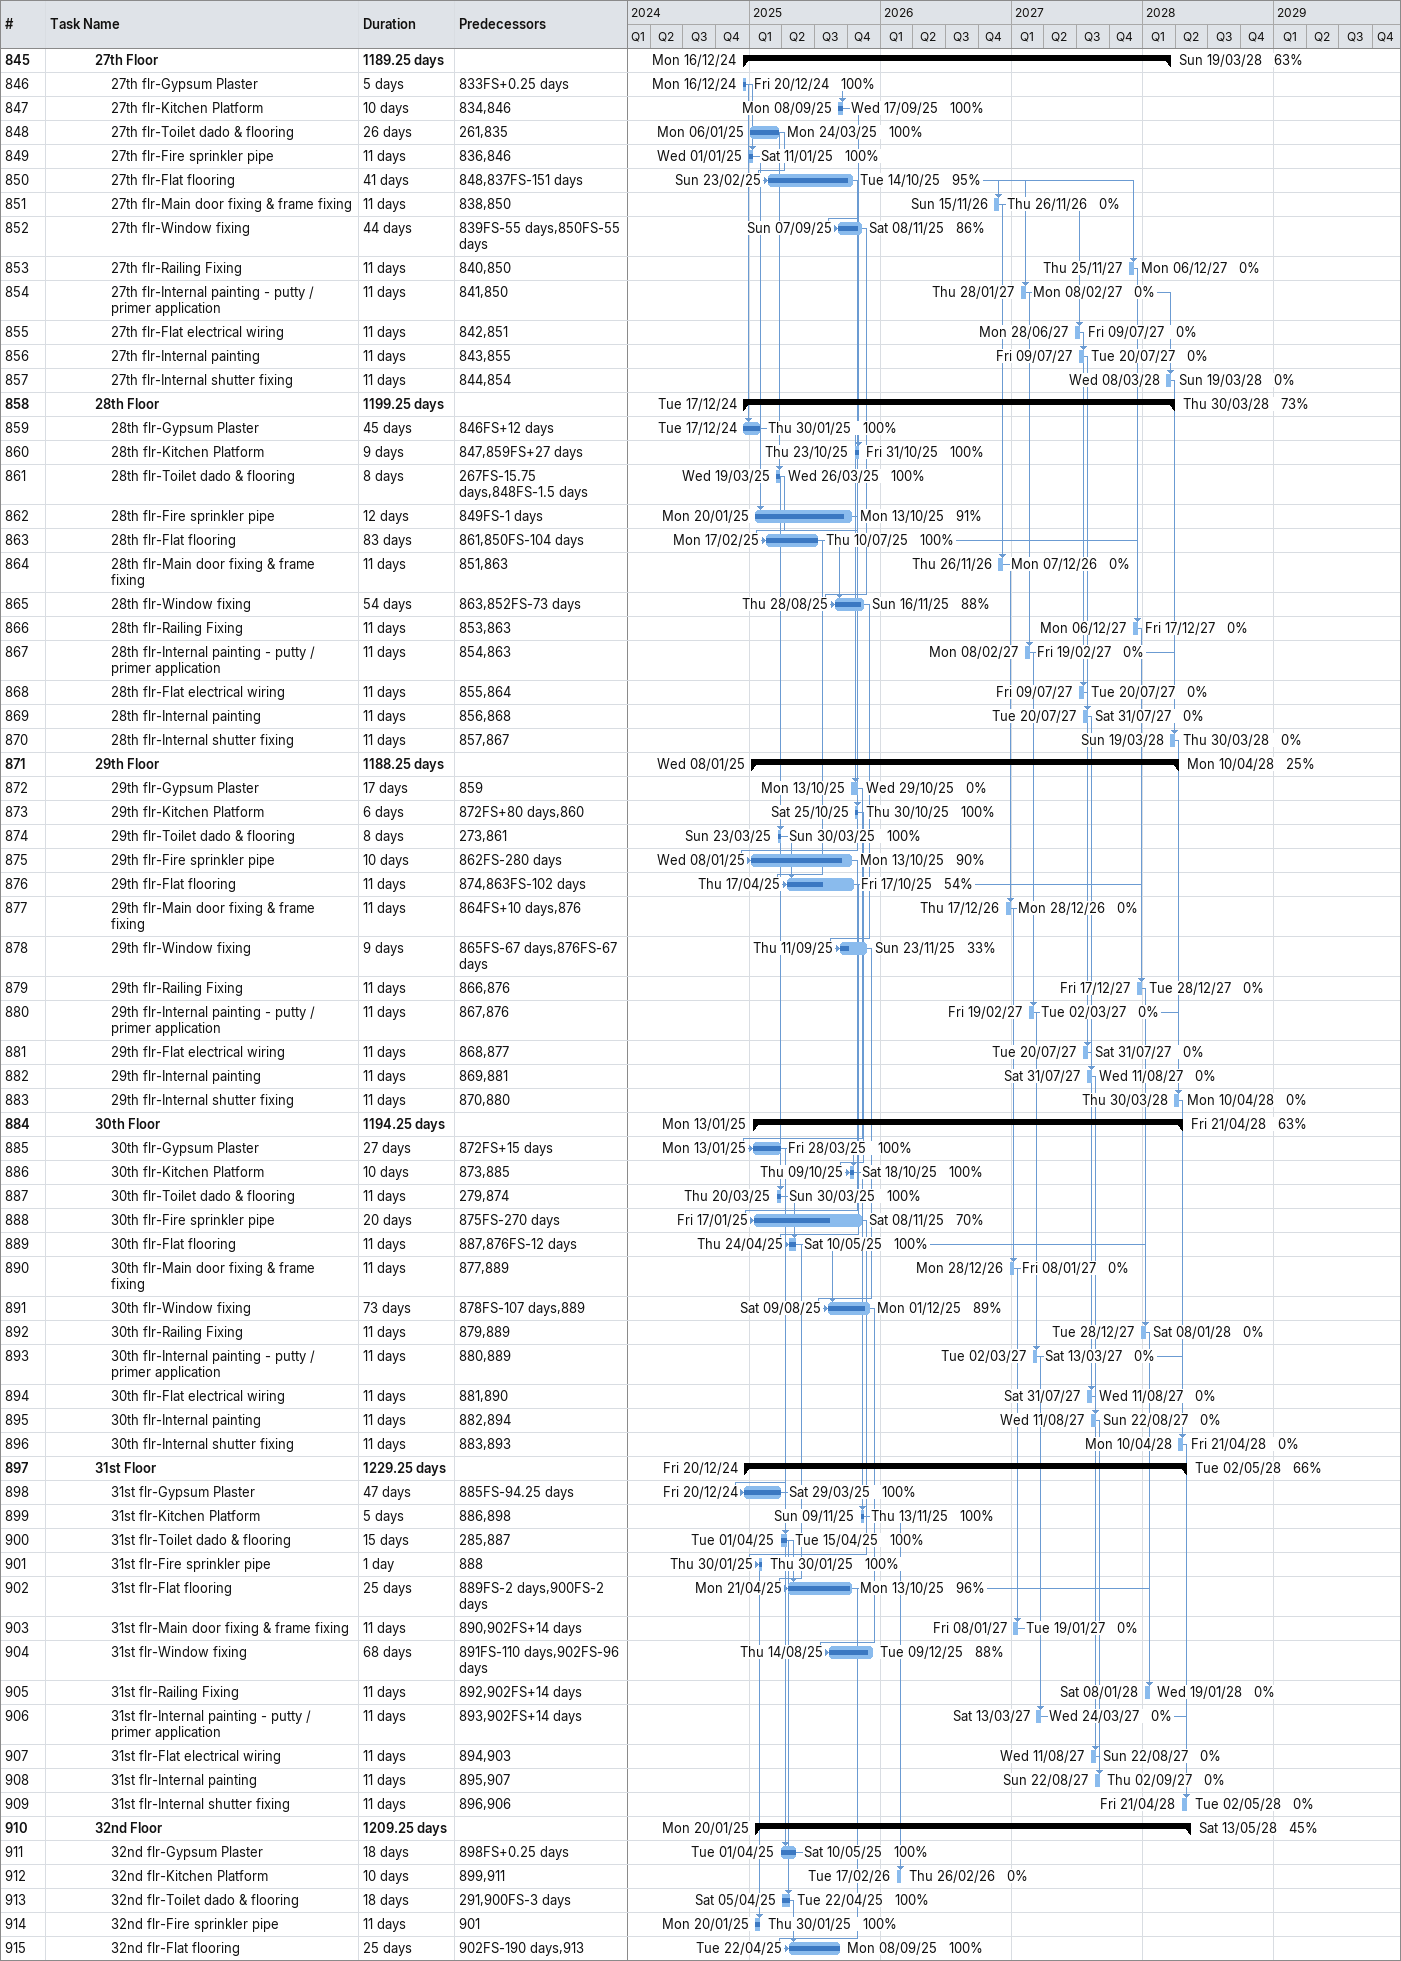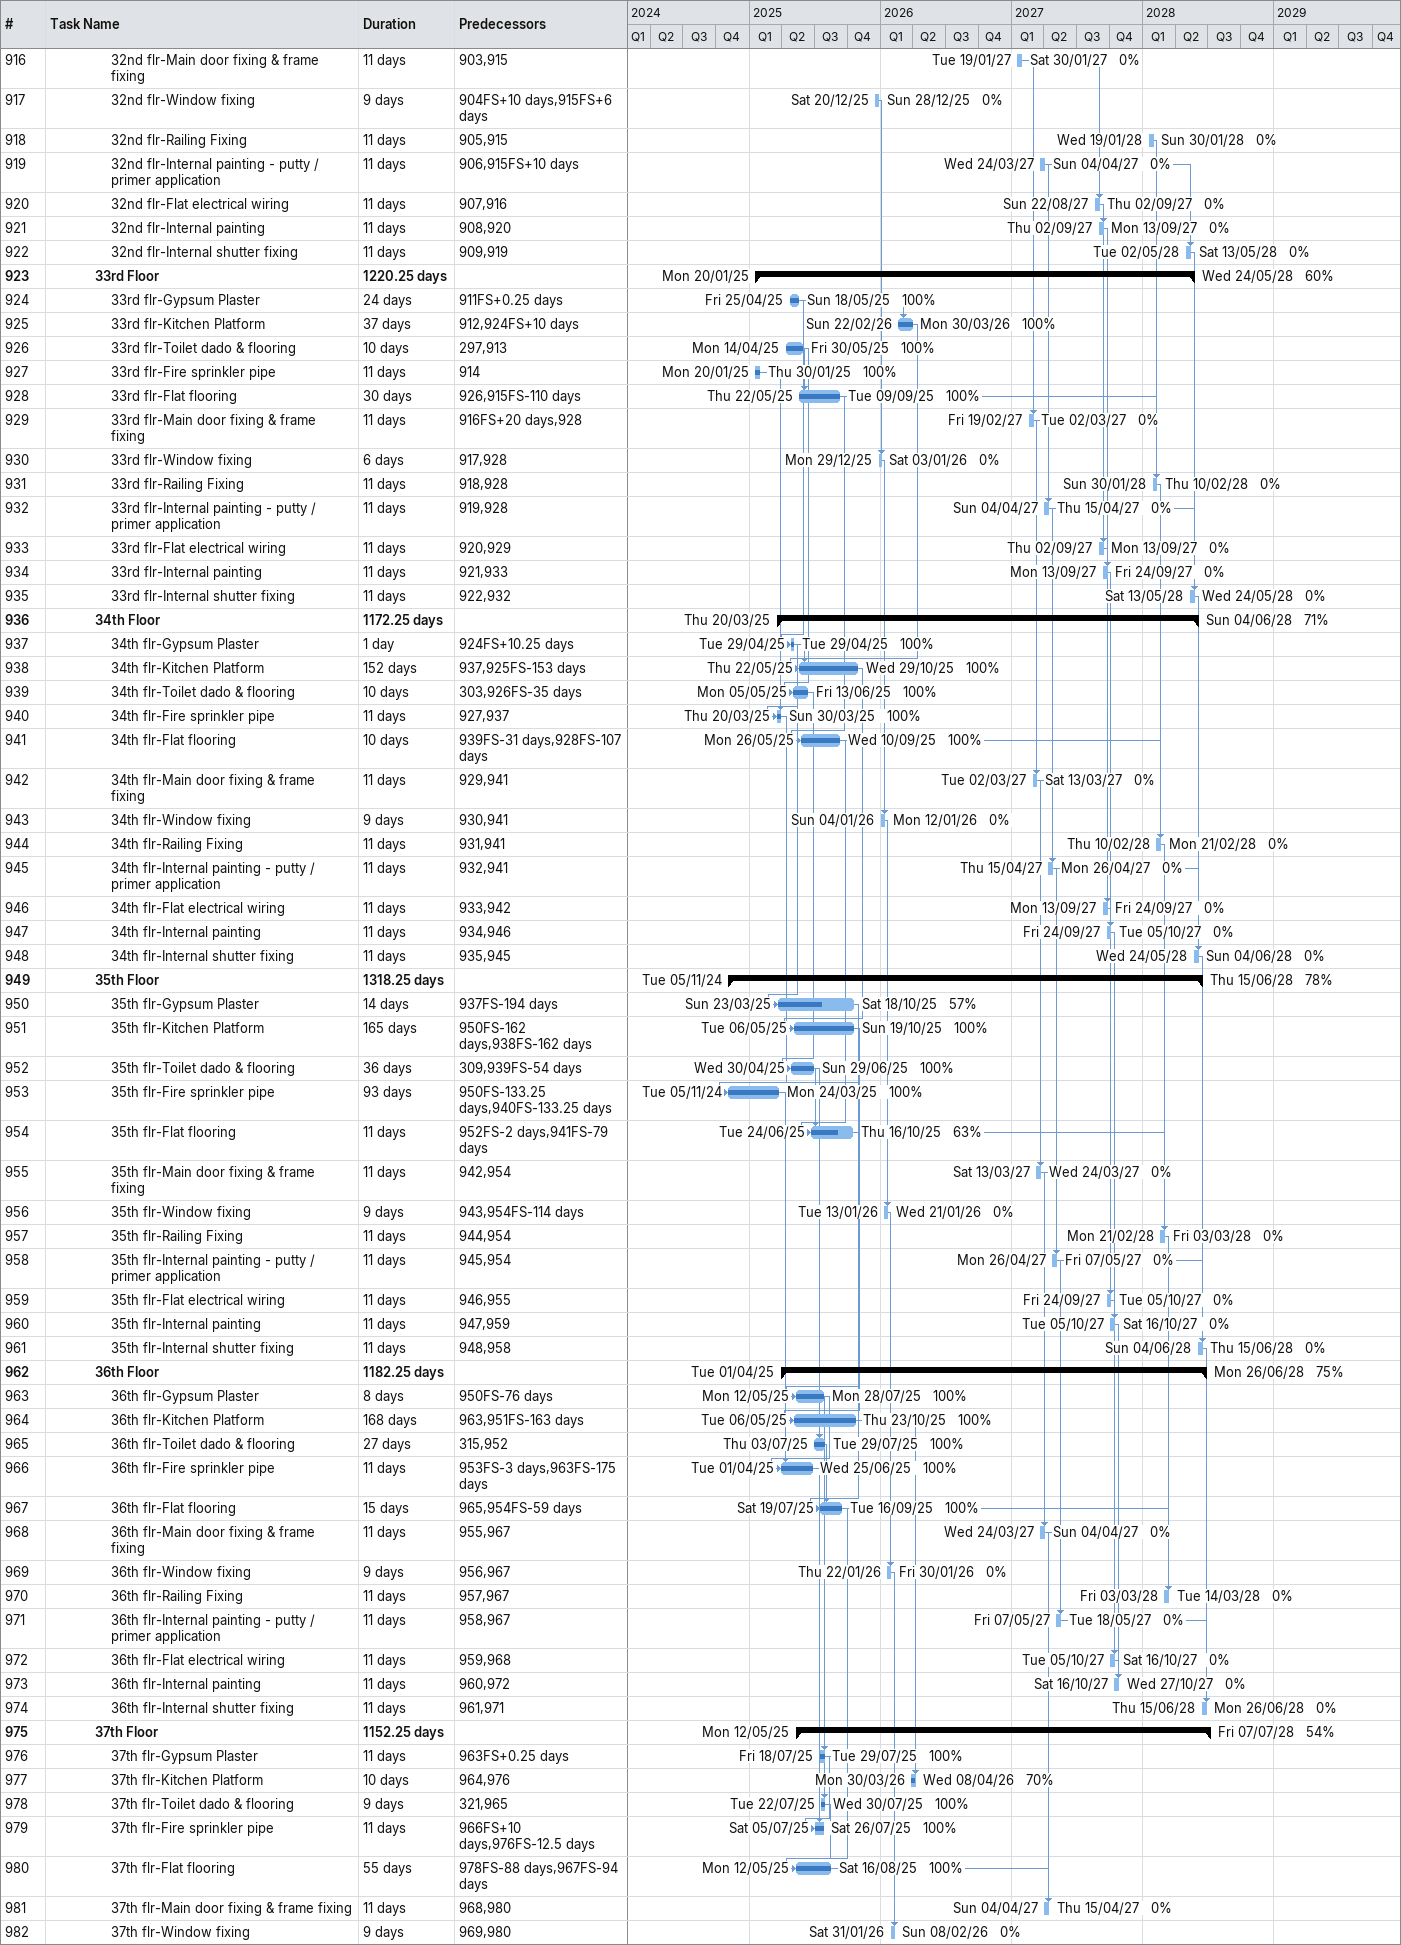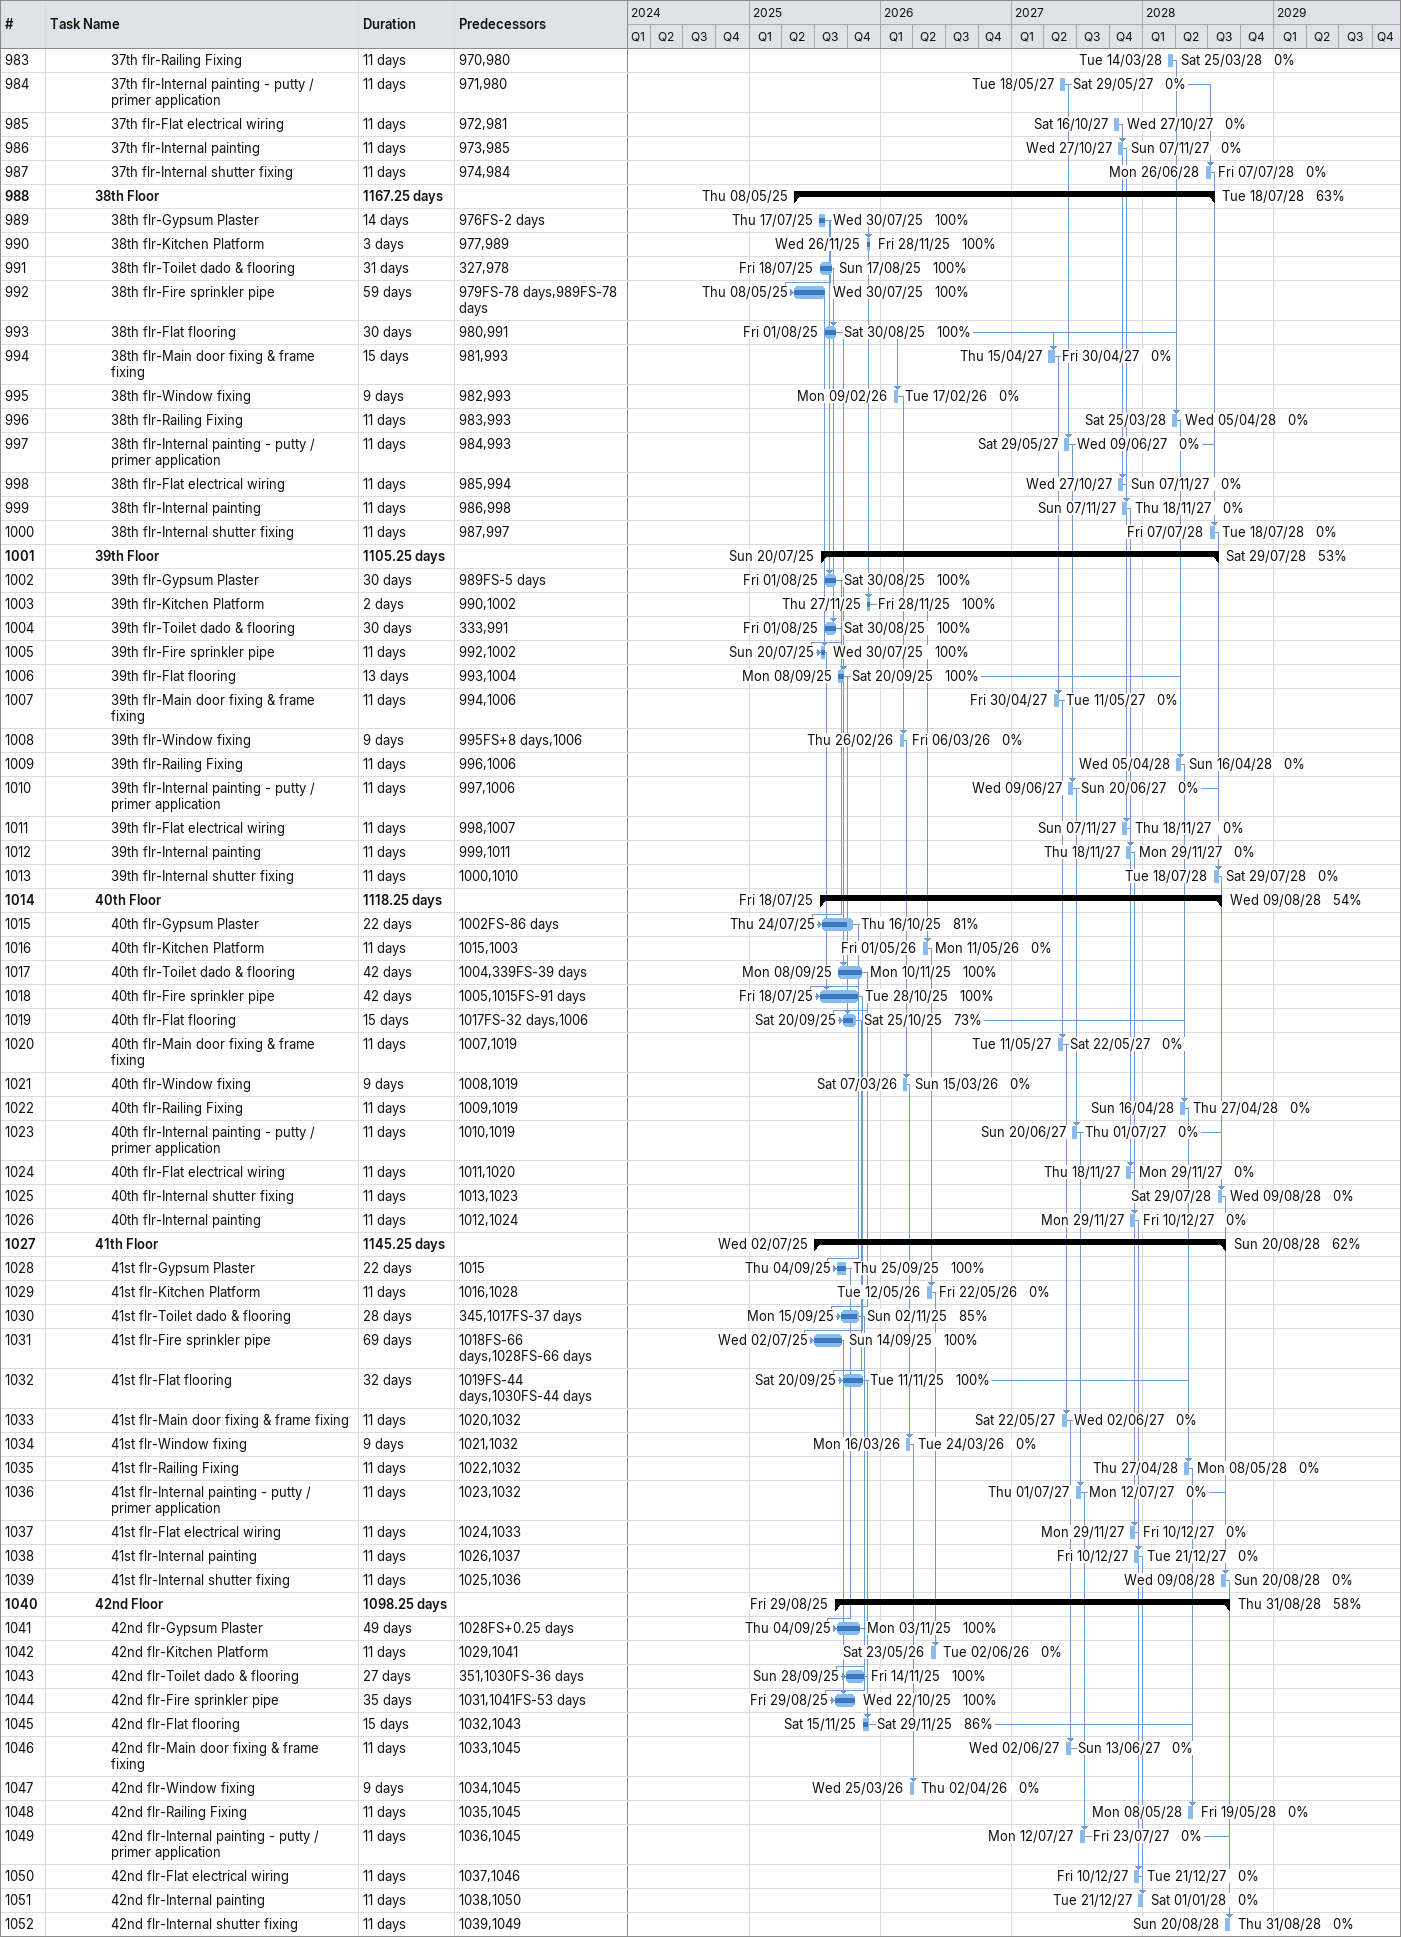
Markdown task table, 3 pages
| ID | Level | Task | Duration | Start | Finish | Predecessors | % complete |
|---|---|---|---|---|---|---|---|
| 845 | 4 | **27th Floor** | 1189.25d | 2024-12-16 | 2028-03-19 |  | 63 |
| 846 | 5 | 27th flr-Gypsum Plaster | 5d | 2024-12-16 | 2024-12-20 | 833FS+0.25d | 100 |
| 847 | 5 | 27th flr-Kitchen Platform | 10d | 2025-09-08 | 2025-09-17 | 834, 846 | 100 |
| 848 | 5 | 27th flr-Toilet dado & flooring | 26d | 2025-01-06 | 2025-03-24 | 261, 835 | 100 |
| 849 | 5 | 27th flr-Fire sprinkler pipe | 11d | 2025-01-01 | 2025-01-11 | 836, 846 | 100 |
| 850 | 5 | 27th flr-Flat flooring | 41d | 2025-02-23 | 2025-10-14 | 848, 837FS-151d | 95 |
| 851 | 5 | 27th flr-Main door fixing & frame fixing | 11d | 2026-11-15 | 2026-11-26 | 838, 850 | 0 |
| 852 | 5 | 27th flr-Window fixing | 44d | 2025-09-07 | 2025-11-08 | 839FS-55d, 850FS-55d | 86 |
| 853 | 5 | 27th flr-Railing Fixing | 11d | 2027-11-25 | 2027-12-06 | 840, 850 | 0 |
| 854 | 5 | 27th flr-Internal painting - putty / primer application | 11d | 2027-01-28 | 2027-02-08 | 841, 850 | 0 |
| 855 | 5 | 27th flr-Flat electrical wiring | 11d | 2027-06-28 | 2027-07-09 | 842, 851 | 0 |
| 856 | 5 | 27th flr-Internal painting | 11d | 2027-07-09 | 2027-07-20 | 843, 855 | 0 |
| 857 | 5 | 27th flr-Internal shutter fixing | 11d | 2028-03-08 | 2028-03-19 | 844, 854 | 0 |
| 858 | 4 | **28th Floor** | 1199.25d | 2024-12-17 | 2028-03-30 |  | 73 |
| 859 | 5 | 28th flr-Gypsum Plaster | 45d | 2024-12-17 | 2025-01-30 | 846FS+12d | 100 |
| 860 | 5 | 28th flr-Kitchen Platform | 9d | 2025-10-23 | 2025-10-31 | 847, 859FS+27d | 100 |
| 861 | 5 | 28th flr-Toilet dado & flooring | 8d | 2025-03-19 | 2025-03-26 | 267FS-15.75d, 848FS-1.5d | 100 |
| 862 | 5 | 28th flr-Fire sprinkler pipe | 12d | 2025-01-20 | 2025-10-13 | 849FS-1d | 91 |
| 863 | 5 | 28th flr-Flat flooring | 83d | 2025-02-17 | 2025-07-10 | 861, 850FS-104d | 100 |
| 864 | 5 | 28th flr-Main door fixing & frame fixing | 11d | 2026-11-26 | 2026-12-07 | 851, 863 | 0 |
| 865 | 5 | 28th flr-Window fixing | 54d | 2025-08-28 | 2025-11-16 | 863, 852FS-73d | 88 |
| 866 | 5 | 28th flr-Railing Fixing | 11d | 2027-12-06 | 2027-12-17 | 853, 863 | 0 |
| 867 | 5 | 28th flr-Internal painting - putty / primer application | 11d | 2027-02-08 | 2027-02-19 | 854, 863 | 0 |
| 868 | 5 | 28th flr-Flat electrical wiring | 11d | 2027-07-09 | 2027-07-20 | 855, 864 | 0 |
| 869 | 5 | 28th flr-Internal painting | 11d | 2027-07-20 | 2027-07-31 | 856, 868 | 0 |
| 870 | 5 | 28th flr-Internal shutter fixing | 11d | 2028-03-19 | 2028-03-30 | 857, 867 | 0 |
| 871 | 4 | **29th Floor** | 1188.25d | 2025-01-08 | 2028-04-10 |  | 25 |
| 872 | 5 | 29th flr-Gypsum Plaster | 17d | 2025-10-13 | 2025-10-29 | 859 | 0 |
| 873 | 5 | 29th flr-Kitchen Platform | 6d | 2025-10-25 | 2025-10-30 | 872FS+80d, 860 | 100 |
| 874 | 5 | 29th flr-Toilet dado & flooring | 8d | 2025-03-23 | 2025-03-30 | 273, 861 | 100 |
| 875 | 5 | 29th flr-Fire sprinkler pipe | 10d | 2025-01-08 | 2025-10-13 | 862FS-280d | 90 |
| 876 | 5 | 29th flr-Flat flooring | 11d | 2025-04-17 | 2025-10-17 | 874, 863FS-102d | 54 |
| 877 | 5 | 29th flr-Main door fixing & frame fixing | 11d | 2026-12-17 | 2026-12-28 | 864FS+10d, 876 | 0 |
| 878 | 5 | 29th flr-Window fixing | 9d | 2025-09-11 | 2025-11-23 | 865FS-67d, 876FS-67d | 33 |
| 879 | 5 | 29th flr-Railing Fixing | 11d | 2027-12-17 | 2027-12-28 | 866, 876 | 0 |
| 880 | 5 | 29th flr-Internal painting - putty / primer application | 11d | 2027-02-19 | 2027-03-02 | 867, 876 | 0 |
| 881 | 5 | 29th flr-Flat electrical wiring | 11d | 2027-07-20 | 2027-07-31 | 868, 877 | 0 |
| 882 | 5 | 29th flr-Internal painting | 11d | 2027-07-31 | 2027-08-11 | 869, 881 | 0 |
| 883 | 5 | 29th flr-Internal shutter fixing | 11d | 2028-03-30 | 2028-04-10 | 870, 880 | 0 |
| 884 | 4 | **30th Floor** | 1194.25d | 2025-01-13 | 2028-04-21 |  | 63 |
| 885 | 5 | 30th flr-Gypsum Plaster | 27d | 2025-01-13 | 2025-03-28 | 872FS+15d | 100 |
| 886 | 5 | 30th flr-Kitchen Platform | 10d | 2025-10-09 | 2025-10-18 | 873, 885 | 100 |
| 887 | 5 | 30th flr-Toilet dado & flooring | 11d | 2025-03-20 | 2025-03-30 | 279, 874 | 100 |
| 888 | 5 | 30th flr-Fire sprinkler pipe | 20d | 2025-01-17 | 2025-11-08 | 875FS-270d | 70 |
| 889 | 5 | 30th flr-Flat flooring | 11d | 2025-04-24 | 2025-05-10 | 887, 876FS-12d | 100 |
| 890 | 5 | 30th flr-Main door fixing & frame fixing | 11d | 2026-12-28 | 2027-01-08 | 877, 889 | 0 |
| 891 | 5 | 30th flr-Window fixing | 73d | 2025-08-09 | 2025-12-01 | 878FS-107d, 889 | 89 |
| 892 | 5 | 30th flr-Railing Fixing | 11d | 2027-12-28 | 2028-01-08 | 879, 889 | 0 |
| 893 | 5 | 30th flr-Internal painting - putty / primer application | 11d | 2027-03-02 | 2027-03-13 | 880, 889 | 0 |
| 894 | 5 | 30th flr-Flat electrical wiring | 11d | 2027-07-31 | 2027-08-11 | 881, 890 | 0 |
| 895 | 5 | 30th flr-Internal painting | 11d | 2027-08-11 | 2027-08-22 | 882, 894 | 0 |
| 896 | 5 | 30th flr-Internal shutter fixing | 11d | 2028-04-10 | 2028-04-21 | 883, 893 | 0 |
| 897 | 4 | **31st Floor** | 1229.25d | 2024-12-20 | 2028-05-02 |  | 66 |
| 898 | 5 | 31st flr-Gypsum Plaster | 47d | 2024-12-20 | 2025-03-29 | 885FS-94.25d | 100 |
| 899 | 5 | 31st flr-Kitchen Platform | 5d | 2025-11-09 | 2025-11-13 | 886, 898 | 100 |
| 900 | 5 | 31st flr-Toilet dado & flooring | 15d | 2025-04-01 | 2025-04-15 | 285, 887 | 100 |
| 901 | 5 | 31st flr-Fire sprinkler pipe | 1d | 2025-01-30 | 2025-01-30 | 888 | 100 |
| 902 | 5 | 31st flr-Flat flooring | 25d | 2025-04-21 | 2025-10-13 | 889FS-2d, 900FS-2d | 96 |
| 903 | 5 | 31st flr-Main door fixing & frame fixing | 11d | 2027-01-08 | 2027-01-19 | 890, 902FS+14d | 0 |
| 904 | 5 | 31st flr-Window fixing | 68d | 2025-08-14 | 2025-12-09 | 891FS-110d, 902FS-96d | 88 |
| 905 | 5 | 31st flr-Railing Fixing | 11d | 2028-01-08 | 2028-01-19 | 892, 902FS+14d | 0 |
| 906 | 5 | 31st flr-Internal painting - putty / primer application | 11d | 2027-03-13 | 2027-03-24 | 893, 902FS+14d | 0 |
| 907 | 5 | 31st flr-Flat electrical wiring | 11d | 2027-08-11 | 2027-08-22 | 894, 903 | 0 |
| 908 | 5 | 31st flr-Internal painting | 11d | 2027-08-22 | 2027-09-02 | 895, 907 | 0 |
| 909 | 5 | 31st flr-Internal shutter fixing | 11d | 2028-04-21 | 2028-05-02 | 896, 906 | 0 |
| 910 | 4 | **32nd Floor** | 1209.25d | 2025-01-20 | 2028-05-13 |  | 45 |
| 911 | 5 | 32nd flr-Gypsum Plaster | 18d | 2025-04-01 | 2025-05-10 | 898FS+0.25d | 100 |
| 912 | 5 | 32nd flr-Kitchen Platform | 10d | 2026-02-17 | 2026-02-26 | 899, 911 | 0 |
| 913 | 5 | 32nd flr-Toilet dado & flooring | 18d | 2025-04-05 | 2025-04-22 | 291, 900FS-3d | 100 |
| 914 | 5 | 32nd flr-Fire sprinkler pipe | 11d | 2025-01-20 | 2025-01-30 | 901 | 100 |
| 915 | 5 | 32nd flr-Flat flooring | 25d | 2025-04-22 | 2025-09-08 | 902FS-190d, 913 | 100 |
| 916 | 5 | 32nd flr-Main door fixing & frame fixing | 11d | 2027-01-19 | 2027-01-30 | 903, 915 | 0 |
| 917 | 5 | 32nd flr-Window fixing | 9d | 2025-12-20 | 2025-12-28 | 904FS+10d, 915FS+6d | 0 |
| 918 | 5 | 32nd flr-Railing Fixing | 11d | 2028-01-19 | 2028-01-30 | 905, 915 | 0 |
| 919 | 5 | 32nd flr-Internal painting - putty / primer application | 11d | 2027-03-24 | 2027-04-04 | 906, 915FS+10d | 0 |
| 920 | 5 | 32nd flr-Flat electrical wiring | 11d | 2027-08-22 | 2027-09-02 | 907, 916 | 0 |
| 921 | 5 | 32nd flr-Internal painting | 11d | 2027-09-02 | 2027-09-13 | 908, 920 | 0 |
| 922 | 5 | 32nd flr-Internal shutter fixing | 11d | 2028-05-02 | 2028-05-13 | 909, 919 | 0 |
| 923 | 4 | **33rd Floor** | 1220.25d | 2025-01-20 | 2028-05-24 |  | 60 |
| 924 | 5 | 33rd flr-Gypsum Plaster | 24d | 2025-04-25 | 2025-05-18 | 911FS+0.25d | 100 |
| 925 | 5 | 33rd flr-Kitchen Platform | 37d | 2026-02-22 | 2026-03-30 | 912, 924FS+10d | 100 |
| 926 | 5 | 33rd flr-Toilet dado & flooring | 10d | 2025-04-14 | 2025-05-30 | 297, 913 | 100 |
| 927 | 5 | 33rd flr-Fire sprinkler pipe | 11d | 2025-01-20 | 2025-01-30 | 914 | 100 |
| 928 | 5 | 33rd flr-Flat flooring | 30d | 2025-05-22 | 2025-09-09 | 926, 915FS-110d | 100 |
| 929 | 5 | 33rd flr-Main door fixing & frame fixing | 11d | 2027-02-19 | 2027-03-02 | 916FS+20d, 928 | 0 |
| 930 | 5 | 33rd flr-Window fixing | 6d | 2025-12-29 | 2026-01-03 | 917, 928 | 0 |
| 931 | 5 | 33rd flr-Railing Fixing | 11d | 2028-01-30 | 2028-02-10 | 918, 928 | 0 |
| 932 | 5 | 33rd flr-Internal painting - putty / primer application | 11d | 2027-04-04 | 2027-04-15 | 919, 928 | 0 |
| 933 | 5 | 33rd flr-Flat electrical wiring | 11d | 2027-09-02 | 2027-09-13 | 920, 929 | 0 |
| 934 | 5 | 33rd flr-Internal painting | 11d | 2027-09-13 | 2027-09-24 | 921, 933 | 0 |
| 935 | 5 | 33rd flr-Internal shutter fixing | 11d | 2028-05-13 | 2028-05-24 | 922, 932 | 0 |
| 936 | 4 | **34th Floor** | 1172.25d | 2025-03-20 | 2028-06-04 |  | 71 |
| 937 | 5 | 34th flr-Gypsum Plaster | 1d | 2025-04-29 | 2025-04-29 | 924FS+10.25d | 100 |
| 938 | 5 | 34th flr-Kitchen Platform | 152d | 2025-05-22 | 2025-10-29 | 937, 925FS-153d | 100 |
| 939 | 5 | 34th flr-Toilet dado & flooring | 10d | 2025-05-05 | 2025-06-13 | 303, 926FS-35d | 100 |
| 940 | 5 | 34th flr-Fire sprinkler pipe | 11d | 2025-03-20 | 2025-03-30 | 927, 937 | 100 |
| 941 | 5 | 34th flr-Flat flooring | 10d | 2025-05-26 | 2025-09-10 | 939FS-31d, 928FS-107d | 100 |
| 942 | 5 | 34th flr-Main door fixing & frame fixing | 11d | 2027-03-02 | 2027-03-13 | 929, 941 | 0 |
| 943 | 5 | 34th flr-Window fixing | 9d | 2026-01-04 | 2026-01-12 | 930, 941 | 0 |
| 944 | 5 | 34th flr-Railing Fixing | 11d | 2028-02-10 | 2028-02-21 | 931, 941 | 0 |
| 945 | 5 | 34th flr-Internal painting - putty / primer application | 11d | 2027-04-15 | 2027-04-26 | 932, 941 | 0 |
| 946 | 5 | 34th flr-Flat electrical wiring | 11d | 2027-09-13 | 2027-09-24 | 933, 942 | 0 |
| 947 | 5 | 34th flr-Internal painting | 11d | 2027-09-24 | 2027-10-05 | 934, 946 | 0 |
| 948 | 5 | 34th flr-Internal shutter fixing | 11d | 2028-05-24 | 2028-06-04 | 935, 945 | 0 |
| 949 | 4 | **35th Floor** | 1318.25d | 2024-11-05 | 2028-06-15 |  | 78 |
| 950 | 5 | 35th flr-Gypsum Plaster | 14d | 2025-03-23 | 2025-10-18 | 937FS-194d | 57 |
| 951 | 5 | 35th flr-Kitchen Platform | 165d | 2025-05-06 | 2025-10-19 | 950FS-162d, 938FS-162d | 100 |
| 952 | 5 | 35th flr-Toilet dado & flooring | 36d | 2025-04-30 | 2025-06-29 | 309, 939FS-54d | 100 |
| 953 | 5 | 35th flr-Fire sprinkler pipe | 93d | 2024-11-05 | 2025-03-24 | 950FS-133.25d, 940FS-133.25d | 100 |
| 954 | 5 | 35th flr-Flat flooring | 11d | 2025-06-24 | 2025-10-16 | 952FS-2d, 941FS-79d | 63 |
| 955 | 5 | 35th flr-Main door fixing & frame fixing | 11d | 2027-03-13 | 2027-03-24 | 942, 954 | 0 |
| 956 | 5 | 35th flr-Window fixing | 9d | 2026-01-13 | 2026-01-21 | 943, 954FS-114d | 0 |
| 957 | 5 | 35th flr-Railing Fixing | 11d | 2028-02-21 | 2028-03-03 | 944, 954 | 0 |
| 958 | 5 | 35th flr-Internal painting - putty / primer application | 11d | 2027-04-26 | 2027-05-07 | 945, 954 | 0 |
| 959 | 5 | 35th flr-Flat electrical wiring | 11d | 2027-09-24 | 2027-10-05 | 946, 955 | 0 |
| 960 | 5 | 35th flr-Internal painting | 11d | 2027-10-05 | 2027-10-16 | 947, 959 | 0 |
| 961 | 5 | 35th flr-Internal shutter fixing | 11d | 2028-06-04 | 2028-06-15 | 948, 958 | 0 |
| 962 | 4 | **36th Floor** | 1182.25d | 2025-04-01 | 2028-06-26 |  | 75 |
| 963 | 5 | 36th flr-Gypsum Plaster | 8d | 2025-05-12 | 2025-07-28 | 950FS-76d | 100 |
| 964 | 5 | 36th flr-Kitchen Platform | 168d | 2025-05-06 | 2025-10-23 | 963, 951FS-163d | 100 |
| 965 | 5 | 36th flr-Toilet dado & flooring | 27d | 2025-07-03 | 2025-07-29 | 315, 952 | 100 |
| 966 | 5 | 36th flr-Fire sprinkler pipe | 11d | 2025-04-01 | 2025-06-25 | 953FS-3d, 963FS-175d | 100 |
| 967 | 5 | 36th flr-Flat flooring | 15d | 2025-07-19 | 2025-09-16 | 965, 954FS-59d | 100 |
| 968 | 5 | 36th flr-Main door fixing & frame fixing | 11d | 2027-03-24 | 2027-04-04 | 955, 967 | 0 |
| 969 | 5 | 36th flr-Window fixing | 9d | 2026-01-22 | 2026-01-30 | 956, 967 | 0 |
| 970 | 5 | 36th flr-Railing Fixing | 11d | 2028-03-03 | 2028-03-14 | 957, 967 | 0 |
| 971 | 5 | 36th flr-Internal painting - putty / primer application | 11d | 2027-05-07 | 2027-05-18 | 958, 967 | 0 |
| 972 | 5 | 36th flr-Flat electrical wiring | 11d | 2027-10-05 | 2027-10-16 | 959, 968 | 0 |
| 973 | 5 | 36th flr-Internal painting | 11d | 2027-10-16 | 2027-10-27 | 960, 972 | 0 |
| 974 | 5 | 36th flr-Internal shutter fixing | 11d | 2028-06-15 | 2028-06-26 | 961, 971 | 0 |
| 975 | 4 | **37th Floor** | 1152.25d | 2025-05-12 | 2028-07-07 |  | 54 |
| 976 | 5 | 37th flr-Gypsum Plaster | 11d | 2025-07-18 | 2025-07-29 | 963FS+0.25d | 100 |
| 977 | 5 | 37th flr-Kitchen Platform | 10d | 2026-03-30 | 2026-04-08 | 964, 976 | 70 |
| 978 | 5 | 37th flr-Toilet dado & flooring | 9d | 2025-07-22 | 2025-07-30 | 321, 965 | 100 |
| 979 | 5 | 37th flr-Fire sprinkler pipe | 11d | 2025-07-05 | 2025-07-26 | 966FS+10d, 976FS-12.5d | 100 |
| 980 | 5 | 37th flr-Flat flooring | 55d | 2025-05-12 | 2025-08-16 | 978FS-88d, 967FS-94d | 100 |
| 981 | 5 | 37th flr-Main door fixing & frame fixing | 11d | 2027-04-04 | 2027-04-15 | 968, 980 | 0 |
| 982 | 5 | 37th flr-Window fixing | 9d | 2026-01-31 | 2026-02-08 | 969, 980 | 0 |
| 983 | 5 | 37th flr-Railing Fixing | 11d | 2028-03-14 | 2028-03-25 | 970, 980 | 0 |
| 984 | 5 | 37th flr-Internal painting - putty / primer application | 11d | 2027-05-18 | 2027-05-29 | 971, 980 | 0 |
| 985 | 5 | 37th flr-Flat electrical wiring | 11d | 2027-10-16 | 2027-10-27 | 972, 981 | 0 |
| 986 | 5 | 37th flr-Internal painting | 11d | 2027-10-27 | 2027-11-07 | 973, 985 | 0 |
| 987 | 5 | 37th flr-Internal shutter fixing | 11d | 2028-06-26 | 2028-07-07 | 974, 984 | 0 |
| 988 | 4 | **38th Floor** | 1167.25d | 2025-05-08 | 2028-07-18 |  | 63 |
| 989 | 5 | 38th flr-Gypsum Plaster | 14d | 2025-07-17 | 2025-07-30 | 976FS-2d | 100 |
| 990 | 5 | 38th flr-Kitchen Platform | 3d | 2025-11-26 | 2025-11-28 | 977, 989 | 100 |
| 991 | 5 | 38th flr-Toilet dado & flooring | 31d | 2025-07-18 | 2025-08-17 | 327, 978 | 100 |
| 992 | 5 | 38th flr-Fire sprinkler pipe | 59d | 2025-05-08 | 2025-07-30 | 979FS-78d, 989FS-78d | 100 |
| 993 | 5 | 38th flr-Flat flooring | 30d | 2025-08-01 | 2025-08-30 | 980, 991 | 100 |
| 994 | 5 | 38th flr-Main door fixing & frame fixing | 15d | 2027-04-15 | 2027-04-30 | 981, 993 | 0 |
| 995 | 5 | 38th flr-Window fixing | 9d | 2026-02-09 | 2026-02-17 | 982, 993 | 0 |
| 996 | 5 | 38th flr-Railing Fixing | 11d | 2028-03-25 | 2028-04-05 | 983, 993 | 0 |
| 997 | 5 | 38th flr-Internal painting - putty / primer application | 11d | 2027-05-29 | 2027-06-09 | 984, 993 | 0 |
| 998 | 5 | 38th flr-Flat electrical wiring | 11d | 2027-10-27 | 2027-11-07 | 985, 994 | 0 |
| 999 | 5 | 38th flr-Internal painting | 11d | 2027-11-07 | 2027-11-18 | 986, 998 | 0 |
| 1000 | 5 | 38th flr-Internal shutter fixing | 11d | 2028-07-07 | 2028-07-18 | 987, 997 | 0 |
| 1001 | 4 | **39th Floor** | 1105.25d | 2025-07-20 | 2028-07-29 |  | 53 |
| 1002 | 5 | 39th flr-Gypsum Plaster | 30d | 2025-08-01 | 2025-08-30 | 989FS-5d | 100 |
| 1003 | 5 | 39th flr-Kitchen Platform | 2d | 2025-11-27 | 2025-11-28 | 990, 1002 | 100 |
| 1004 | 5 | 39th flr-Toilet dado & flooring | 30d | 2025-08-01 | 2025-08-30 | 333, 991 | 100 |
| 1005 | 5 | 39th flr-Fire sprinkler pipe | 11d | 2025-07-20 | 2025-07-30 | 992, 1002 | 100 |
| 1006 | 5 | 39th flr-Flat flooring | 13d | 2025-09-08 | 2025-09-20 | 993, 1004 | 100 |
| 1007 | 5 | 39th flr-Main door fixing & frame fixing | 11d | 2027-04-30 | 2027-05-11 | 994, 1006 | 0 |
| 1008 | 5 | 39th flr-Window fixing | 9d | 2026-02-26 | 2026-03-06 | 995FS+8d, 1006 | 0 |
| 1009 | 5 | 39th flr-Railing Fixing | 11d | 2028-04-05 | 2028-04-16 | 996, 1006 | 0 |
| 1010 | 5 | 39th flr-Internal painting - putty / primer application | 11d | 2027-06-09 | 2027-06-20 | 997, 1006 | 0 |
| 1011 | 5 | 39th flr-Flat electrical wiring | 11d | 2027-11-07 | 2027-11-18 | 998, 1007 | 0 |
| 1012 | 5 | 39th flr-Internal painting | 11d | 2027-11-18 | 2027-11-29 | 999, 1011 | 0 |
| 1013 | 5 | 39th flr-Internal shutter fixing | 11d | 2028-07-18 | 2028-07-29 | 1000, 1010 | 0 |
| 1014 | 4 | **40th Floor** | 1118.25d | 2025-07-18 | 2028-08-09 |  | 54 |
| 1015 | 5 | 40th flr-Gypsum Plaster | 22d | 2025-07-24 | 2025-10-16 | 1002FS-86d | 81 |
| 1016 | 5 | 40th flr-Kitchen Platform | 11d | 2026-05-01 | 2026-05-11 | 1015, 1003 | 0 |
| 1017 | 5 | 40th flr-Toilet dado & flooring | 42d | 2025-09-08 | 2025-11-10 | 1004, 339FS-39d | 100 |
| 1018 | 5 | 40th flr-Fire sprinkler pipe | 42d | 2025-07-18 | 2025-10-28 | 1005, 1015FS-91d | 100 |
| 1019 | 5 | 40th flr-Flat flooring | 15d | 2025-09-20 | 2025-10-25 | 1017FS-32d, 1006 | 73 |
| 1020 | 5 | 40th flr-Main door fixing & frame fixing | 11d | 2027-05-11 | 2027-05-22 | 1007, 1019 | 0 |
| 1021 | 5 | 40th flr-Window fixing | 9d | 2026-03-07 | 2026-03-15 | 1008, 1019 | 0 |
| 1022 | 5 | 40th flr-Railing Fixing | 11d | 2028-04-16 | 2028-04-27 | 1009, 1019 | 0 |
| 1023 | 5 | 40th flr-Internal painting - putty / primer application | 11d | 2027-06-20 | 2027-07-01 | 1010, 1019 | 0 |
| 1024 | 5 | 40th flr-Flat electrical wiring | 11d | 2027-11-18 | 2027-11-29 | 1011, 1020 | 0 |
| 1025 | 5 | 40th flr-Internal shutter fixing | 11d | 2028-07-29 | 2028-08-09 | 1013, 1023 | 0 |
| 1026 | 5 | 40th flr-Internal painting | 11d | 2027-11-29 | 2027-12-10 | 1012, 1024 | 0 |
| 1027 | 4 | **41th Floor** | 1145.25d | 2025-07-02 | 2028-08-20 |  | 62 |
| 1028 | 5 | 41st flr-Gypsum Plaster | 22d | 2025-09-04 | 2025-09-25 | 1015 | 100 |
| 1029 | 5 | 41st flr-Kitchen Platform | 11d | 2026-05-12 | 2026-05-22 | 1016, 1028 | 0 |
| 1030 | 5 | 41st flr-Toilet dado & flooring | 28d | 2025-09-15 | 2025-11-02 | 345, 1017FS-37d | 85 |
| 1031 | 5 | 41st flr-Fire sprinkler pipe | 69d | 2025-07-02 | 2025-09-14 | 1018FS-66d, 1028FS-66d | 100 |
| 1032 | 5 | 41st flr-Flat flooring | 32d | 2025-09-20 | 2025-11-11 | 1019FS-44d, 1030FS-44d | 100 |
| 1033 | 5 | 41st flr-Main door fixing & frame fixing | 11d | 2027-05-22 | 2027-06-02 | 1020, 1032 | 0 |
| 1034 | 5 | 41st flr-Window fixing | 9d | 2026-03-16 | 2026-03-24 | 1021, 1032 | 0 |
| 1035 | 5 | 41st flr-Railing Fixing | 11d | 2028-04-27 | 2028-05-08 | 1022, 1032 | 0 |
| 1036 | 5 | 41st flr-Internal painting - putty / primer application | 11d | 2027-07-01 | 2027-07-12 | 1023, 1032 | 0 |
| 1037 | 5 | 41st flr-Flat electrical wiring | 11d | 2027-11-29 | 2027-12-10 | 1024, 1033 | 0 |
| 1038 | 5 | 41st flr-Internal painting | 11d | 2027-12-10 | 2027-12-21 | 1026, 1037 | 0 |
| 1039 | 5 | 41st flr-Internal shutter fixing | 11d | 2028-08-09 | 2028-08-20 | 1025, 1036 | 0 |
| 1040 | 4 | **42nd Floor** | 1098.25d | 2025-08-29 | 2028-08-31 |  | 58 |
| 1041 | 5 | 42nd flr-Gypsum Plaster | 49d | 2025-09-04 | 2025-11-03 | 1028FS+0.25d | 100 |
| 1042 | 5 | 42nd flr-Kitchen Platform | 11d | 2026-05-23 | 2026-06-02 | 1029, 1041 | 0 |
| 1043 | 5 | 42nd flr-Toilet dado & flooring | 27d | 2025-09-28 | 2025-11-14 | 351, 1030FS-36d | 100 |
| 1044 | 5 | 42nd flr-Fire sprinkler pipe | 35d | 2025-08-29 | 2025-10-22 | 1031, 1041FS-53d | 100 |
| 1045 | 5 | 42nd flr-Flat flooring | 15d | 2025-11-15 | 2025-11-29 | 1032, 1043 | 86 |
| 1046 | 5 | 42nd flr-Main door fixing & frame fixing | 11d | 2027-06-02 | 2027-06-13 | 1033, 1045 | 0 |
| 1047 | 5 | 42nd flr-Window fixing | 9d | 2026-03-25 | 2026-04-02 | 1034, 1045 | 0 |
| 1048 | 5 | 42nd flr-Railing Fixing | 11d | 2028-05-08 | 2028-05-19 | 1035, 1045 | 0 |
| 1049 | 5 | 42nd flr-Internal painting - putty / primer application | 11d | 2027-07-12 | 2027-07-23 | 1036, 1045 | 0 |
| 1050 | 5 | 42nd flr-Flat electrical wiring | 11d | 2027-12-10 | 2027-12-21 | 1037, 1046 | 0 |
| 1051 | 5 | 42nd flr-Internal painting | 11d | 2027-12-21 | 2028-01-01 | 1038, 1050 | 0 |
| 1052 | 5 | 42nd flr-Internal shutter fixing | 11d | 2028-08-20 | 2028-08-31 | 1039, 1049 | 0 |
